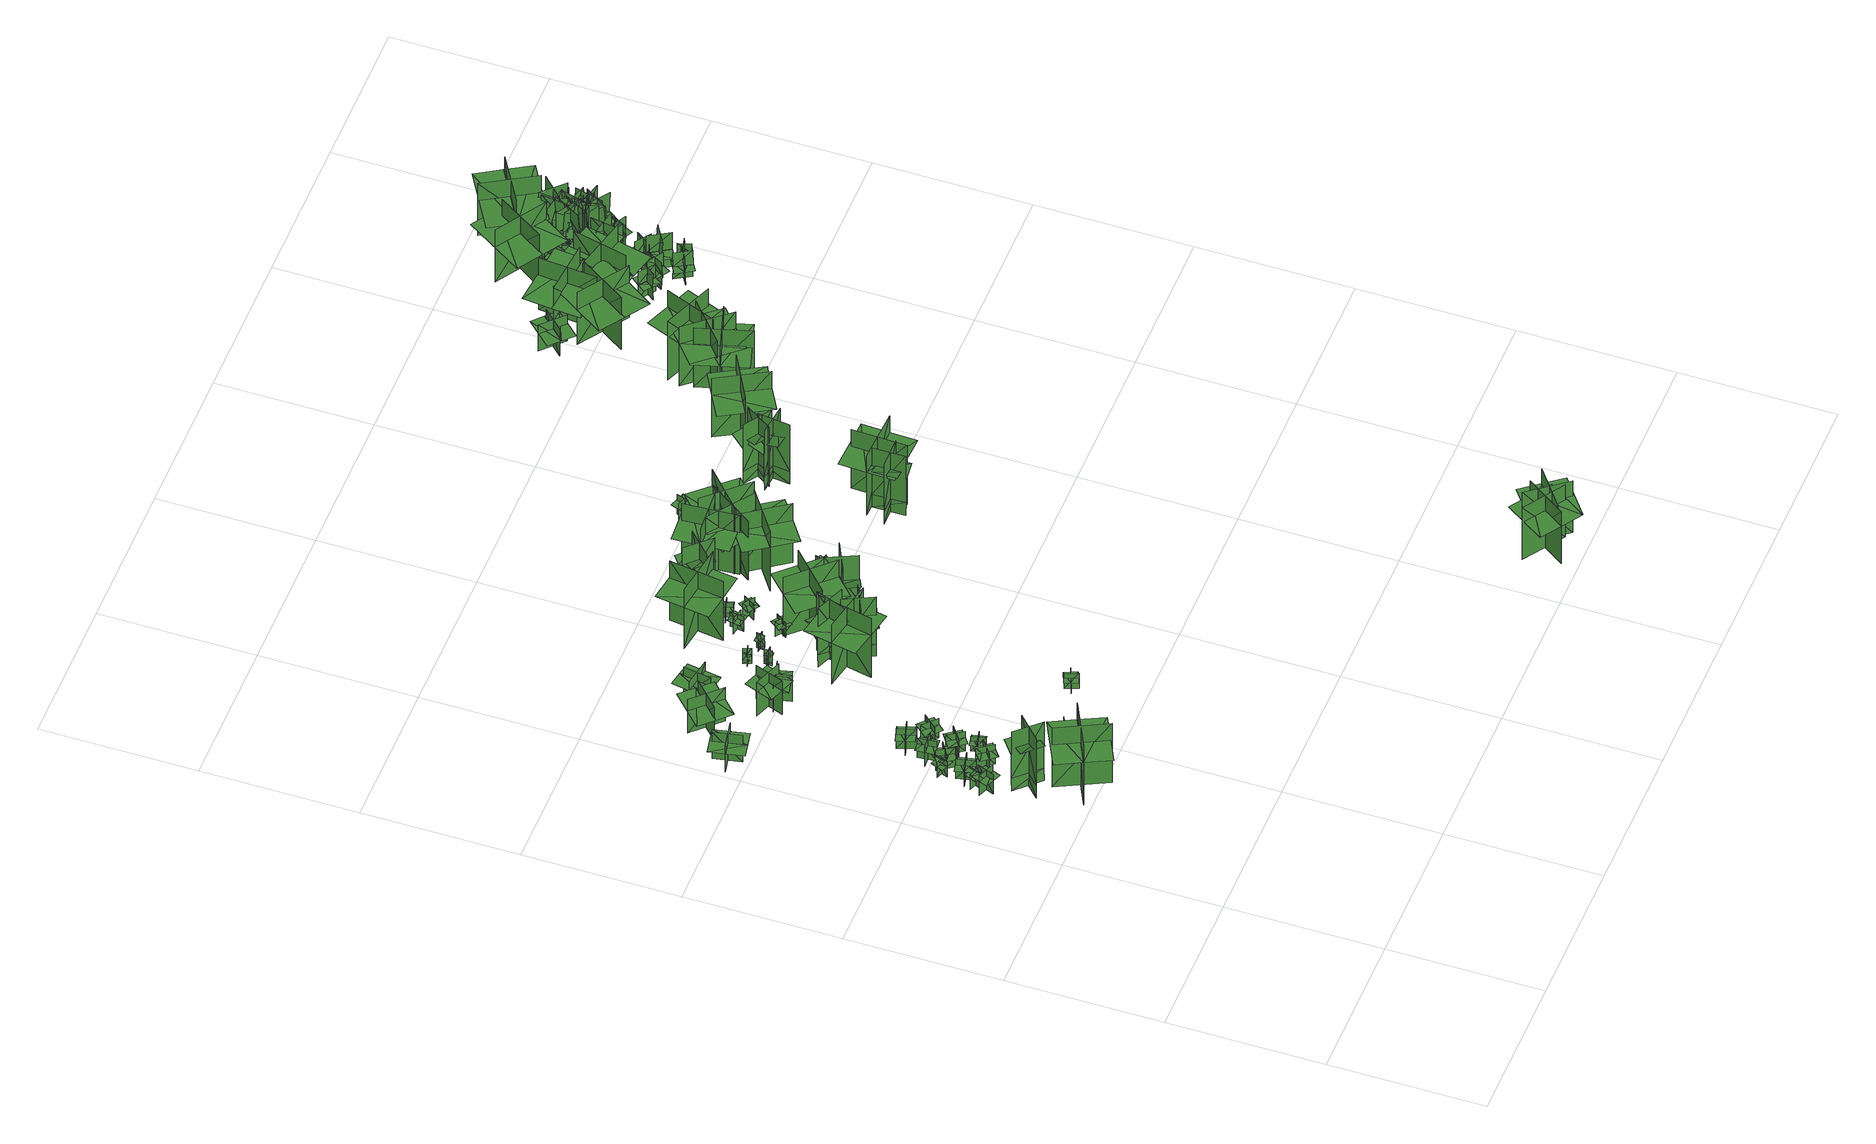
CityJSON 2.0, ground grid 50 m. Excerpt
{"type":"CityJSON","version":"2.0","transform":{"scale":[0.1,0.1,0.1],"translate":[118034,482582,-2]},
"CityObjects":{
"tree1":{"type":"SolitaryVegetationObject","geometry":[{"type":"MultiSurface","lod":"1","boundaries":[[[0,1,2]],[[0,2,3]],[[4,5,6]],[[4,6,7]],[[8,9,10]],[[8,10,11]],[[8,11,12]],[[8,12,13]]]}]},
"tree2":{"type":"SolitaryVegetationObject","geometry":[{"type":"MultiSurface","lod":"1","boundaries":[[[14,15,16]],[[14,16,17]],[[18,19,20]],[[18,20,21]],[[22,23,24]],[[22,24,25]],[[22,25,26]],[[22,26,27]]]}]},
"tree3":{"type":"SolitaryVegetationObject","geometry":[{"type":"MultiSurface","lod":"1","boundaries":[[[28,29,30]],[[28,30,31]],[[32,33,34]],[[32,34,35]],[[36,37,33]],[[36,33,32]],[[38,39,29]],[[38,29,28]],[[40,41,42]],[[40,42,43]],[[44,45,46]],[[44,46,47]]]}]},
"tree4":{"type":"SolitaryVegetationObject","geometry":[{"type":"MultiSurface","lod":"1","boundaries":[[[48,49,50]],[[48,50,51]],[[52,53,54]],[[52,54,55]],[[56,57,58]],[[56,58,59]],[[56,59,60]],[[56,60,61]]]}]},
"tree5":{"type":"SolitaryVegetationObject","geometry":[{"type":"MultiSurface","lod":"1","boundaries":[[[62,63,64]],[[62,64,65]],[[66,67,68]],[[66,68,69]],[[70,71,72]],[[70,72,73]],[[70,73,74]],[[70,74,75]]]}]},
"tree6":{"type":"SolitaryVegetationObject","geometry":[{"type":"MultiSurface","lod":"1","boundaries":[[[76,77,78]],[[76,78,79]],[[80,81,82]],[[80,82,83]],[[84,85,86]],[[84,86,87]],[[84,87,88]],[[84,88,89]]]}]},
"tree7":{"type":"SolitaryVegetationObject","geometry":[{"type":"MultiSurface","lod":"1","boundaries":[[[90,91,92]],[[90,92,93]],[[94,95,96]],[[94,96,97]],[[98,99,100]],[[98,100,101]],[[98,101,102]],[[98,102,103]]]}]},
"tree8":{"type":"SolitaryVegetationObject","geometry":[{"type":"MultiSurface","lod":"1","boundaries":[[[104,105,106]],[[104,106,107]],[[108,109,110]],[[108,110,111]],[[112,113,114]],[[112,114,115]],[[112,115,116]],[[112,116,117]]]}]},
"tree9":{"type":"SolitaryVegetationObject","geometry":[{"type":"MultiSurface","lod":"1","boundaries":[[[118,119,120]],[[118,120,121]],[[122,123,124]],[[122,124,125]],[[126,127,128]],[[126,128,129]],[[126,129,130]],[[126,130,131]]]}]},
"tree10":{"type":"SolitaryVegetationObject","geometry":[{"type":"MultiSurface","lod":"1","boundaries":[[[132,133,134]],[[132,134,135]],[[136,137,138]],[[136,138,139]],[[140,141,142]],[[140,142,143]],[[140,143,144]],[[140,144,145]]]}]},
"tree11":{"type":"SolitaryVegetationObject","geometry":[{"type":"MultiSurface","lod":"1","boundaries":[[[146,147,148]],[[146,148,149]],[[150,151,152]],[[150,152,153]],[[154,155,156]],[[154,156,157]],[[154,157,158]],[[154,158,159]]]}]},
"tree12":{"type":"SolitaryVegetationObject","geometry":[{"type":"MultiSurface","lod":"1","boundaries":[[[160,161,162]],[[160,162,163]],[[164,165,166]],[[164,166,167]],[[168,169,170]],[[168,170,171]],[[168,171,172]],[[168,172,173]]]}]},
"tree13":{"type":"SolitaryVegetationObject","geometry":[{"type":"MultiSurface","lod":"1","boundaries":[[[174,175,176]],[[174,176,177]],[[178,179,180]],[[178,180,181]],[[182,183,184]],[[182,184,185]],[[182,185,186]],[[182,186,187]]]}]},
"tree14":{"type":"SolitaryVegetationObject","geometry":[{"type":"MultiSurface","lod":"1","boundaries":[[[188,189,190]],[[188,190,191]],[[192,193,194]],[[192,194,195]],[[196,197,198]],[[196,198,199]],[[196,199,200]],[[196,200,201]]]}]},
"tree15":{"type":"SolitaryVegetationObject","geometry":[{"type":"MultiSurface","lod":"1","boundaries":[[[202,203,204]],[[202,204,205]],[[206,207,208]],[[206,208,209]],[[210,211,212]],[[210,212,213]],[[210,213,214]],[[210,214,215]]]}]},
"tree16":{"type":"SolitaryVegetationObject","geometry":[{"type":"MultiSurface","lod":"1","boundaries":[[[216,217,218]],[[216,218,219]],[[220,221,222]],[[220,222,223]],[[224,225,226]],[[224,226,227]],[[224,227,228]],[[224,228,229]]]}]},
"tree17":{"type":"SolitaryVegetationObject","geometry":[{"type":"MultiSurface","lod":"1","boundaries":[[[230,231,232]],[[230,232,233]],[[234,235,236]],[[234,236,237]],[[238,239,240]],[[238,240,241]],[[238,241,242]],[[238,242,243]]]}]},
"tree18":{"type":"SolitaryVegetationObject","geometry":[{"type":"MultiSurface","lod":"1","boundaries":[[[244,245,246]],[[244,246,247]],[[248,249,250]],[[248,250,251]],[[252,253,254]],[[252,254,255]],[[252,255,256]],[[252,256,257]]]}]},
"tree19":{"type":"SolitaryVegetationObject","geometry":[{"type":"MultiSurface","lod":"1","boundaries":[[[258,259,260]],[[258,260,261]],[[262,263,264]],[[262,264,265]],[[266,267,268]],[[266,268,269]],[[266,269,270]],[[266,270,271]]]}]},
"tree20":{"type":"SolitaryVegetationObject","geometry":[{"type":"MultiSurface","lod":"1","boundaries":[[[272,273,274]],[[272,274,275]],[[276,277,278]],[[276,278,279]],[[280,281,282]],[[280,282,283]],[[280,283,284]],[[280,284,285]]]}]},
"tree21":{"type":"SolitaryVegetationObject","geometry":[{"type":"MultiSurface","lod":"1","boundaries":[[[286,287,288]],[[286,288,289]],[[290,291,292]],[[290,292,293]],[[294,295,291]],[[294,291,290]],[[296,297,287]],[[296,287,286]],[[298,299,300]],[[298,300,301]],[[302,303,304]],[[302,304,305]]]}]},
"tree22":{"type":"SolitaryVegetationObject","geometry":[{"type":"MultiSurface","lod":"1","boundaries":[[[306,307,308]],[[306,308,309]],[[310,311,312]],[[310,312,313]],[[314,315,311]],[[314,311,310]],[[316,317,307]],[[316,307,306]],[[318,319,320]],[[318,320,321]],[[322,323,324]],[[322,324,325]]]}]},
"tree23":{"type":"SolitaryVegetationObject","geometry":[{"type":"MultiSurface","lod":"1","boundaries":[[[326,327,328]],[[326,328,329]],[[330,331,332]],[[330,332,333]],[[334,335,336]],[[334,336,337]],[[334,337,338]],[[334,338,339]]]}]},
"tree24":{"type":"SolitaryVegetationObject","geometry":[{"type":"MultiSurface","lod":"1","boundaries":[[[340,341,342]],[[340,342,343]],[[344,345,346]],[[344,346,347]],[[348,349,345]],[[348,345,344]],[[350,351,341]],[[350,341,340]],[[352,353,354]],[[352,354,355]],[[356,357,358]],[[356,358,359]]]}]},
"tree25":{"type":"SolitaryVegetationObject","geometry":[{"type":"MultiSurface","lod":"1","boundaries":[[[360,361,362]],[[360,362,363]],[[364,365,366]],[[364,366,367]],[[368,369,365]],[[368,365,364]],[[370,371,361]],[[370,361,360]],[[372,373,374]],[[372,374,375]],[[376,377,378]],[[376,378,379]]]}]},
"tree26":{"type":"SolitaryVegetationObject","geometry":[{"type":"MultiSurface","lod":"1","boundaries":[[[380,381,382]],[[380,382,383]],[[384,385,386]],[[384,386,387]],[[388,389,385]],[[388,385,384]],[[390,391,381]],[[390,381,380]],[[392,393,394]],[[392,394,395]],[[396,397,398]],[[396,398,399]]]}]},
"tree27":{"type":"SolitaryVegetationObject","geometry":[{"type":"MultiSurface","lod":"1","boundaries":[[[400,401,402]],[[400,402,403]],[[404,405,406]],[[404,406,407]],[[408,409,410]],[[408,410,411]],[[408,411,412]],[[408,412,413]]]}]},
"tree28":{"type":"SolitaryVegetationObject","geometry":[{"type":"MultiSurface","lod":"1","boundaries":[[[414,415,416]],[[414,416,417]],[[418,419,420]],[[418,420,421]],[[422,423,424]],[[422,424,425]],[[422,425,426]],[[422,426,427]]]}]},
"tree29":{"type":"SolitaryVegetationObject","geometry":[{"type":"MultiSurface","lod":"1","boundaries":[[[428,429,430]],[[428,430,431]],[[432,433,434]],[[432,434,435]],[[436,437,438]],[[436,438,439]],[[436,439,440]],[[436,440,441]]]}]},
"tree30":{"type":"SolitaryVegetationObject","geometry":[{"type":"MultiSurface","lod":"1","boundaries":[[[442,443,444]],[[442,444,445]],[[446,447,448]],[[446,448,449]],[[450,451,452]],[[450,452,453]],[[450,453,454]],[[450,454,455]]]}]},
"tree31":{"type":"SolitaryVegetationObject","geometry":[{"type":"MultiSurface","lod":"1","boundaries":[[[456,457,458]],[[456,458,459]],[[460,461,462]],[[460,462,463]],[[464,465,466]],[[464,466,467]],[[464,467,468]],[[464,468,469]]]}]},
"tree32":{"type":"SolitaryVegetationObject","geometry":[{"type":"MultiSurface","lod":"1","boundaries":[[[470,471,472]],[[470,472,473]],[[474,475,476]],[[474,476,477]],[[478,479,480]],[[478,480,481]],[[478,481,482]],[[478,482,483]]]}]},
"tree33":{"type":"SolitaryVegetationObject","geometry":[{"type":"MultiSurface","lod":"1","boundaries":[[[484,485,486]],[[484,486,487]],[[488,489,490]],[[488,490,491]],[[492,493,489]],[[492,489,488]],[[494,495,485]],[[494,485,484]],[[496,497,498]],[[496,498,499]],[[500,501,502]],[[500,502,503]]]}]},
"tree34":{"type":"SolitaryVegetationObject","geometry":[{"type":"MultiSurface","lod":"1","boundaries":[[[504,505,506]],[[504,506,507]],[[508,509,510]],[[508,510,511]],[[512,513,509]],[[512,509,508]],[[514,515,505]],[[514,505,504]],[[516,517,518]],[[516,518,519]],[[520,521,522]],[[520,522,523]]]}]},
"tree35":{"type":"SolitaryVegetationObject","geometry":[{"type":"MultiSurface","lod":"1","boundaries":[[[524,525,526]],[[524,526,527]],[[528,529,530]],[[528,530,531]],[[532,533,534]],[[532,534,535]],[[532,535,536]],[[532,536,537]]]}]},
"tree36":{"type":"SolitaryVegetationObject","geometry":[{"type":"MultiSurface","lod":"1","boundaries":[[[538,539,540]],[[538,540,541]],[[542,543,544]],[[542,544,545]],[[546,547,548]],[[546,548,549]],[[546,549,550]],[[546,550,551]]]}]},
"tree37":{"type":"SolitaryVegetationObject","geometry":[{"type":"MultiSurface","lod":"1","boundaries":[[[552,553,554]],[[552,554,555]],[[556,557,558]],[[556,558,559]],[[560,561,562]],[[560,562,563]],[[560,563,564]],[[560,564,565]]]}]},
"tree38":{"type":"SolitaryVegetationObject","geometry":[{"type":"MultiSurface","lod":"1","boundaries":[[[566,567,568]],[[566,568,569]],[[570,571,572]],[[570,572,573]],[[574,575,576]],[[574,576,577]],[[574,577,578]],[[574,578,579]]]}]},
"tree39":{"type":"SolitaryVegetationObject","geometry":[{"type":"MultiSurface","lod":"1","boundaries":[[[580,581,582]],[[580,582,583]],[[584,585,586]],[[584,586,587]],[[588,589,590]],[[588,590,591]],[[588,591,592]],[[588,592,593]]]}]},
"tree40":{"type":"SolitaryVegetationObject","geometry":[{"type":"MultiSurface","lod":"1","boundaries":[[[594,595,596]],[[594,596,597]],[[598,599,600]],[[598,600,601]],[[602,603,604]],[[602,604,605]],[[602,605,606]],[[602,606,607]]]}]},
"tree41":{"type":"SolitaryVegetationObject","geometry":[{"type":"MultiSurface","lod":"1","boundaries":[[[608,609,610]],[[608,610,611]],[[612,613,614]],[[612,614,615]],[[616,617,618]],[[616,618,619]],[[616,619,620]],[[616,620,621]]]}]},
"tree42":{"type":"SolitaryVegetationObject","geometry":[{"type":"MultiSurface","lod":"1","boundaries":[[[622,623,624]],[[622,624,625]],[[626,627,628]],[[626,628,629]],[[630,631,627]],[[630,627,626]],[[632,633,623]],[[632,623,622]],[[634,635,636]],[[634,636,637]],[[638,639,640]],[[638,640,641]]]}]},
"tree43":{"type":"SolitaryVegetationObject","geometry":[{"type":"MultiSurface","lod":"1","boundaries":[[[642,643,644]],[[642,644,645]],[[646,647,648]],[[646,648,649]],[[650,651,652]],[[650,652,653]],[[650,653,654]],[[650,654,655]]]}]},
"tree44":{"type":"SolitaryVegetationObject","geometry":[{"type":"MultiSurface","lod":"1","boundaries":[[[656,657,658]],[[656,658,659]],[[660,661,662]],[[660,662,663]],[[664,665,666]],[[664,666,667]],[[664,667,668]],[[664,668,669]]]}]},
"tree45":{"type":"SolitaryVegetationObject","geometry":[{"type":"MultiSurface","lod":"1","boundaries":[[[670,671,672]],[[670,672,673]],[[674,675,676]],[[674,676,677]],[[678,679,675]],[[678,675,674]],[[680,681,671]],[[680,671,670]],[[682,683,684]],[[682,684,685]],[[686,687,688]],[[686,688,689]]]}]},
"tree46":{"type":"SolitaryVegetationObject","geometry":[{"type":"MultiSurface","lod":"1","boundaries":[[[690,691,692]],[[690,692,693]],[[694,695,696]],[[694,696,697]],[[698,699,695]],[[698,695,694]],[[700,701,691]],[[700,691,690]],[[702,703,704]],[[702,704,705]],[[706,707,708]],[[706,708,709]]]}]},
"tree47":{"type":"SolitaryVegetationObject","geometry":[{"type":"MultiSurface","lod":"1","boundaries":[[[710,711,712]],[[710,712,713]],[[714,715,716]],[[714,716,717]],[[718,719,720]],[[718,720,721]],[[718,721,722]],[[718,722,723]]]}]},
"tree48":{"type":"SolitaryVegetationObject","geometry":[{"type":"MultiSurface","lod":"1","boundaries":[[[724,725,726]],[[724,726,727]],[[728,729,730]],[[728,730,731]],[[732,733,734]],[[732,734,735]],[[732,735,736]],[[732,736,737]]]}]},
"tree49":{"type":"SolitaryVegetationObject","geometry":[{"type":"MultiSurface","lod":"1","boundaries":[[[738,739,740]],[[738,740,741]],[[742,743,744]],[[742,744,745]],[[746,747,748]],[[746,748,749]],[[746,749,750]],[[746,750,751]]]}]},
"tree50":{"type":"SolitaryVegetationObject","geometry":[{"type":"MultiSurface","lod":"1","boundaries":[[[752,753,754]],[[752,754,755]],[[756,757,758]],[[756,758,759]],[[760,761,762]],[[760,762,763]],[[760,763,764]],[[760,764,765]]]}]},
"tree51":{"type":"SolitaryVegetationObject","geometry":[{"type":"MultiSurface","lod":"1","boundaries":[[[766,767,768]],[[766,768,769]],[[770,771,772]],[[770,772,773]],[[774,775,776]],[[774,776,777]],[[774,777,778]],[[774,778,779]]]}]},
"tree52":{"type":"SolitaryVegetationObject","geometry":[{"type":"MultiSurface","lod":"1","boundaries":[[[780,781,782]],[[780,782,783]],[[784,785,786]],[[784,786,787]],[[788,789,790]],[[788,790,791]],[[788,791,792]],[[788,792,793]]]}]},
"tree53":{"type":"SolitaryVegetationObject","geometry":[{"type":"MultiSurface","lod":"1","boundaries":[[[794,795,796]],[[794,796,797]],[[798,799,800]],[[798,800,801]],[[802,803,804]],[[802,804,805]],[[802,805,806]],[[802,806,807]]]}]},
"tree54":{"type":"SolitaryVegetationObject","geometry":[{"type":"MultiSurface","lod":"1","boundaries":[[[808,809,810]],[[808,810,811]],[[812,813,814]],[[812,814,815]],[[816,817,818]],[[816,818,819]],[[816,819,820]],[[816,820,821]]]}]},
"tree55":{"type":"SolitaryVegetationObject","geometry":[{"type":"MultiSurface","lod":"1","boundaries":[[[822,823,824]],[[822,824,825]],[[826,827,828]],[[826,828,829]],[[830,831,827]],[[830,827,826]],[[832,833,823]],[[832,823,822]],[[822,823,834]],[[822,834,835]],[[822,836,837]],[[822,837,823]]]}]},
"tree56":{"type":"SolitaryVegetationObject","geometry":[{"type":"MultiSurface","lod":"1","boundaries":[[[838,839,840]],[[838,840,841]],[[842,843,844]],[[842,844,845]],[[846,847,843]],[[846,843,842]],[[848,849,839]],[[848,839,838]],[[838,839,850]],[[838,850,851]],[[838,852,853]],[[838,853,839]]]}]},
"tree57":{"type":"SolitaryVegetationObject","geometry":[{"type":"MultiSurface","lod":"1","boundaries":[[[854,855,856]],[[854,856,857]],[[858,859,860]],[[858,860,861]],[[862,863,859]],[[862,859,858]],[[864,865,855]],[[864,855,854]],[[854,855,866]],[[854,866,867]],[[854,868,869]],[[854,869,855]]]}]},
"tree58":{"type":"SolitaryVegetationObject","geometry":[{"type":"MultiSurface","lod":"1","boundaries":[[[870,871,872]],[[870,872,873]],[[874,875,876]],[[874,876,877]],[[878,879,880]],[[878,880,881]],[[878,882,883]],[[878,883,879]]]}]},
"tree59":{"type":"SolitaryVegetationObject","geometry":[{"type":"MultiSurface","lod":"1","boundaries":[[[884,885,886]],[[884,886,887]],[[888,889,890]],[[888,890,891]],[[892,893,894]],[[892,894,895]],[[892,895,896]],[[892,896,897]]]}]},
"tree60":{"type":"SolitaryVegetationObject","geometry":[{"type":"MultiSurface","lod":"1","boundaries":[[[898,899,900]],[[898,900,901]],[[902,903,904]],[[902,904,905]],[[906,907,903]],[[906,903,902]],[[908,909,899]],[[908,899,898]],[[898,899,910]],[[898,910,911]],[[898,912,913]],[[898,913,899]]]}]},
"tree61":{"type":"SolitaryVegetationObject","geometry":[{"type":"MultiSurface","lod":"1","boundaries":[[[914,915,916]],[[914,916,917]],[[918,919,920]],[[918,920,921]],[[922,923,919]],[[922,919,918]],[[924,925,915]],[[924,915,914]],[[914,915,926]],[[914,926,927]],[[914,928,929]],[[914,929,915]]]}]},
"tree62":{"type":"SolitaryVegetationObject","geometry":[{"type":"MultiSurface","lod":"1","boundaries":[[[930,931,932]],[[930,932,933]],[[934,935,936]],[[934,936,937]],[[938,939,935]],[[938,935,934]],[[940,941,931]],[[940,931,930]],[[930,931,942]],[[930,942,943]],[[930,944,945]],[[930,945,931]]]}]},
"tree63":{"type":"SolitaryVegetationObject","geometry":[{"type":"MultiSurface","lod":"1","boundaries":[[[946,947,948]],[[946,948,949]],[[950,951,952]],[[950,952,953]],[[954,955,951]],[[954,951,950]],[[956,957,947]],[[956,947,946]],[[946,947,958]],[[946,958,959]],[[946,960,961]],[[946,961,947]]]}]},
"tree64":{"type":"SolitaryVegetationObject","geometry":[{"type":"MultiSurface","lod":"1","boundaries":[[[962,963,964]],[[962,964,965]],[[966,967,968]],[[966,968,969]],[[970,971,972]],[[970,972,973]],[[970,973,974]],[[970,974,975]]]}]},
"tree65":{"type":"SolitaryVegetationObject","geometry":[{"type":"MultiSurface","lod":"1","boundaries":[[[976,977,978]],[[976,978,979]],[[980,981,982]],[[980,982,983]],[[984,985,981]],[[984,981,980]],[[986,987,977]],[[986,977,976]],[[976,977,988]],[[976,988,989]],[[976,990,991]],[[976,991,977]]]}]},
"tree66":{"type":"SolitaryVegetationObject","geometry":[{"type":"MultiSurface","lod":"1","boundaries":[[[992,993,994]],[[992,994,995]],[[996,997,998]],[[996,998,999]],[[1000,1001,997]],[[1000,997,996]],[[1002,1003,993]],[[1002,993,992]],[[992,993,1004]],[[992,1004,1005]],[[992,1006,1007]],[[992,1007,993]]]}]},
"tree67":{"type":"SolitaryVegetationObject","geometry":[{"type":"MultiSurface","lod":"1","boundaries":[[[1008,1009,1010]],[[1008,1010,1011]],[[1012,1013,1014]],[[1012,1014,1015]],[[1016,1017,1013]],[[1016,1013,1012]],[[1018,1019,1009]],[[1018,1009,1008]],[[1008,1009,1020]],[[1008,1020,1021]],[[1008,1022,1023]],[[1008,1023,1009]]]}]},
"tree68":{"type":"SolitaryVegetationObject","geometry":[{"type":"MultiSurface","lod":"1","boundaries":[[[1024,1025,1026]],[[1024,1026,1027]],[[1028,1029,1030]],[[1028,1030,1031]],[[1032,1033,1029]],[[1032,1029,1028]],[[1034,1035,1025]],[[1034,1025,1024]],[[1024,1025,1036]],[[1024,1036,1037]],[[1024,1038,1039]],[[1024,1039,1025]]]}]},
"tree69":{"type":"SolitaryVegetationObject","geometry":[{"type":"MultiSurface","lod":"1","boundaries":[[[1040,1041,1042]],[[1040,1042,1043]],[[1044,1045,1046]],[[1044,1046,1047]],[[1048,1049,1045]],[[1048,1045,1044]],[[1050,1051,1041]],[[1050,1041,1040]],[[1040,1041,1052]],[[1040,1052,1053]],[[1040,1054,1055]],[[1040,1055,1041]]]}]},
"tree70":{"type":"SolitaryVegetationObject","geometry":[{"type":"MultiSurface","lod":"1","boundaries":[[[1056,1057,1058]],[[1056,1058,1059]],[[1060,1061,1062]],[[1060,1062,1063]],[[1064,1065,1061]],[[1064,1061,1060]],[[1066,1067,1057]],[[1066,1057,1056]],[[1056,1057,1068]],[[1056,1068,1069]],[[1056,1070,1071]],[[1056,1071,1057]]]}]},
"tree71":{"type":"SolitaryVegetationObject","geometry":[{"type":"MultiSurface","lod":"1","boundaries":[[[1072,1073,1074]],[[1072,1074,1075]],[[1076,1077,1078]],[[1076,1078,1079]],[[1080,1081,1082]],[[1080,1082,1083]],[[1080,1084,1085]],[[1080,1085,1081]]]}]},
"tree72":{"type":"SolitaryVegetationObject","geometry":[{"type":"MultiSurface","lod":"1","boundaries":[[[1086,1087,1088]],[[1086,1088,1089]],[[1090,1091,1092]],[[1090,1092,1093]],[[1094,1095,1091]],[[1094,1091,1090]],[[1096,1097,1087]],[[1096,1087,1086]],[[1086,1087,1098]],[[1086,1098,1099]],[[1086,1100,1101]],[[1086,1101,1087]]]}]},
"tree73":{"type":"SolitaryVegetationObject","geometry":[{"type":"MultiSurface","lod":"1","boundaries":[[[1102,1103,1104]],[[1102,1104,1105]],[[1106,1107,1108]],[[1106,1108,1109]],[[1110,1111,1107]],[[1110,1107,1106]],[[1112,1113,1103]],[[1112,1103,1102]],[[1102,1103,1114]],[[1102,1114,1115]],[[1102,1116,1117]],[[1102,1117,1103]]]}]},
"tree74":{"type":"SolitaryVegetationObject","geometry":[{"type":"MultiSurface","lod":"1","boundaries":[[[1118,1119,1120]],[[1118,1120,1121]],[[1122,1123,1124]],[[1122,1124,1125]],[[1126,1127,1123]],[[1126,1123,1122]],[[1128,1129,1119]],[[1128,1119,1118]],[[1118,1119,1130]],[[1118,1130,1131]],[[1118,1132,1133]],[[1118,1133,1119]]]}]},
"tree75":{"type":"SolitaryVegetationObject","geometry":[{"type":"MultiSurface","lod":"1","boundaries":[[[1134,1135,1136]],[[1134,1136,1137]],[[1138,1139,1140]],[[1138,1140,1141]],[[1142,1143,1139]],[[1142,1139,1138]],[[1144,1145,1135]],[[1144,1135,1134]],[[1134,1135,1146]],[[1134,1146,1147]],[[1134,1148,1149]],[[1134,1149,1135]]]}]},
"tree76":{"type":"SolitaryVegetationObject","geometry":[{"type":"MultiSurface","lod":"1","boundaries":[[[1150,1151,1152]],[[1150,1152,1153]],[[1154,1155,1156]],[[1154,1156,1157]],[[1158,1159,1155]],[[1158,1155,1154]],[[1160,1161,1151]],[[1160,1151,1150]],[[1150,1151,1162]],[[1150,1162,1163]],[[1150,1164,1165]],[[1150,1165,1151]]]}]},
"tree77":{"type":"SolitaryVegetationObject","geometry":[{"type":"MultiSurface","lod":"1","boundaries":[[[1166,1167,1168]],[[1166,1168,1169]],[[1170,1171,1172]],[[1170,1172,1173]],[[1174,1175,1171]],[[1174,1171,1170]],[[1176,1177,1167]],[[1176,1167,1166]],[[1166,1167,1178]],[[1166,1178,1179]],[[1166,1180,1181]],[[1166,1181,1167]]]}]},
"tree78":{"type":"SolitaryVegetationObject","geometry":[{"type":"MultiSurface","lod":"1","boundaries":[[[1182,1183,1184]],[[1182,1184,1185]],[[1186,1187,1188]],[[1186,1188,1189]],[[1190,1191,1187]],[[1190,1187,1186]],[[1192,1193,1183]],[[1192,1183,1182]],[[1182,1183,1194]],[[1182,1194,1195]],[[1182,1196,1197]],[[1182,1197,1183]]]}]},
"tree79":{"type":"SolitaryVegetationObject","geometry":[{"type":"MultiSurface","lod":"1","boundaries":[[[1198,1199,1200]],[[1198,1200,1201]],[[1202,1203,1204]],[[1202,1204,1205]],[[1206,1207,1203]],[[1206,1203,1202]],[[1208,1209,1199]],[[1208,1199,1198]],[[1198,1199,1210]],[[1198,1210,1211]],[[1198,1212,1213]],[[1198,1213,1199]]]}]},
"tree80":{"type":"SolitaryVegetationObject","geometry":[{"type":"MultiSurface","lod":"1","boundaries":[[[1214,1215,1216]],[[1214,1216,1217]],[[1218,1219,1220]],[[1218,1220,1221]],[[1222,1223,1224]],[[1222,1224,1225]],[[1222,1226,1227]],[[1222,1227,1223]]]}]},
"tree81":{"type":"SolitaryVegetationObject","geometry":[{"type":"MultiSurface","lod":"1","boundaries":[[[1228,1229,1230]],[[1228,1230,1231]],[[1232,1233,1234]],[[1232,1234,1235]],[[1236,1237,1233]],[[1236,1233,1232]],[[1238,1239,1229]],[[1238,1229,1228]],[[1228,1229,1240]],[[1228,1240,1241]],[[1228,1242,1243]],[[1228,1243,1229]]]}]},
"tree82":{"type":"SolitaryVegetationObject","geometry":[{"type":"MultiSurface","lod":"1","boundaries":[[[1244,1245,1246]],[[1244,1246,1247]],[[1248,1249,1250]],[[1248,1250,1251]],[[1252,1253,1249]],[[1252,1249,1248]],[[1254,1255,1245]],[[1254,1245,1244]],[[1244,1245,1256]],[[1244,1256,1257]],[[1244,1258,1259]],[[1244,1259,1245]]]}]},
"tree83":{"type":"SolitaryVegetationObject","geometry":[{"type":"MultiSurface","lod":"1","boundaries":[[[1260,1261,1262]],[[1260,1262,1263]],[[1264,1265,1266]],[[1264,1266,1267]],[[1268,1269,1265]],[[1268,1265,1264]],[[1270,1271,1261]],[[1270,1261,1260]],[[1260,1261,1272]],[[1260,1272,1273]],[[1260,1274,1275]],[[1260,1275,1261]]]}]},
"tree84":{"type":"SolitaryVegetationObject","geometry":[{"type":"MultiSurface","lod":"1","boundaries":[[[1276,1277,1278]],[[1276,1278,1279]],[[1280,1281,1282]],[[1280,1282,1283]],[[1284,1285,1286]],[[1284,1286,1287]],[[1284,1287,1288]],[[1284,1288,1289]]]}]},
"tree85":{"type":"SolitaryVegetationObject","geometry":[{"type":"MultiSurface","lod":"1","boundaries":[[[1290,1291,1292]],[[1290,1292,1293]],[[1294,1295,1296]],[[1294,1296,1297]],[[1298,1299,1295]],[[1298,1295,1294]],[[1300,1301,1291]],[[1300,1291,1290]],[[1290,1291,1302]],[[1290,1302,1303]],[[1290,1304,1305]],[[1290,1305,1291]]]}]},
"tree86":{"type":"SolitaryVegetationObject","geometry":[{"type":"MultiSurface","lod":"1","boundaries":[[[1306,1307,1308]],[[1306,1308,1309]],[[1310,1311,1312]],[[1310,1312,1313]],[[1314,1315,1316]],[[1314,1316,1317]],[[1314,1318,1319]],[[1314,1319,1315]]]}]},
"tree87":{"type":"SolitaryVegetationObject","geometry":[{"type":"MultiSurface","lod":"1","boundaries":[[[1320,1321,1322]],[[1320,1322,1323]],[[1324,1325,1326]],[[1324,1326,1327]],[[1328,1329,1325]],[[1328,1325,1324]],[[1330,1331,1321]],[[1330,1321,1320]],[[1320,1321,1332]],[[1320,1332,1333]],[[1320,1334,1335]],[[1320,1335,1321]]]}]},
"tree88":{"type":"SolitaryVegetationObject","geometry":[{"type":"MultiSurface","lod":"1","boundaries":[[[1336,1337,1338]],[[1336,1338,1339]],[[1340,1341,1342]],[[1340,1342,1343]],[[1344,1345,1346]],[[1344,1346,1347]],[[1344,1348,1349]],[[1344,1349,1345]]]}]},
"tree89":{"type":"SolitaryVegetationObject","geometry":[{"type":"MultiSurface","lod":"1","boundaries":[[[1350,1351,1352]],[[1350,1352,1353]],[[1354,1355,1356]],[[1354,1356,1357]],[[1358,1359,1360]],[[1358,1360,1361]],[[1358,1362,1363]],[[1358,1363,1359]]]}]},
"tree90":{"type":"SolitaryVegetationObject","geometry":[{"type":"MultiSurface","lod":"1","boundaries":[[[1364,1365,1366]],[[1364,1366,1367]],[[1368,1369,1370]],[[1368,1370,1371]],[[1372,1373,1369]],[[1372,1369,1368]],[[1374,1375,1365]],[[1374,1365,1364]],[[1364,1365,1376]],[[1364,1376,1377]],[[1364,1378,1379]],[[1364,1379,1365]]]}]},
"tree91":{"type":"SolitaryVegetationObject","geometry":[{"type":"MultiSurface","lod":"1","boundaries":[[[1380,1381,1382]],[[1380,1382,1383]],[[1384,1385,1386]],[[1384,1386,1387]],[[1388,1389,1390]],[[1388,1390,1391]],[[1388,1392,1393]],[[1388,1393,1389]]]}]}
},
"vertices":[
[200,1287,14],[222,1342,14],[222,1342,96],[200,1287,96],[236,1302,14],[181,1324,14],[181,1324,96],[236,1302,96],[236,1302,73],[247,1330,73],[192,1352,73],[181,1324,73],[171,1297,73],[225,1275,73],
[236,1341,14],[195,1357,14],[195,1357,76],[236,1341,76],[224,1368,14],[208,1327,14],[208,1327,76],[224,1368,76],[224,1368,59],[204,1376,59],[187,1335,59],[208,1327,59],[229,1319,59],[245,1360,59],
[226,1241,71],[298,1166,71],[297,1165,266],[225,1240,266],[224,1163,71],[299,1234,71],[298,1235,266],[223,1163,266],[223,1163,20],[298,1235,20],[225,1240,20],[297,1165,20],[226,1240,166],[297,1165,166],[335,1202,185],[264,1277,185],[287,1175,197],[233,1231,197],[205,1204,207],[259,1148,207],
[285,1136,15],[363,977,15],[363,977,262],[285,1136,262],[247,1024,15],[405,1102,15],[405,1102,262],[247,1024,262],[247,1024,193],[286,945,193],[444,1023,193],[405,1102,193],[366,1182,193],[208,1104,193],
[223,1412,13],[236,1354,13],[236,1354,95],[223,1412,95],[202,1379,13],[259,1391,13],[259,1391,95],[202,1379,95],[202,1379,72],[208,1350,72],[266,1363,72],[259,1391,72],[253,1420,72],[195,1407,72],
[208,1464,14],[249,1449,14],[249,1449,76],[208,1464,76],[220,1437,14],[235,1479,14],[235,1479,76],[220,1437,76],[220,1437,59],[241,1429,59],[256,1471,59],[235,1479,59],[215,1486,59],[199,1445,59],
[103,2069,22],[103,2069,131],[11,2051,131],[11,2051,22],[67,2017,22],[67,2017,131],[50,2105,131],[50,2105,22],[70,2003,95],[116,2012,95],[94,2122,95],[48,2113,95],[2,2104,95],[24,1994,95],
[234,1479,14],[266,1429,14],[266,1429,96],[234,1479,96],[225,1441,14],[275,1472,14],[275,1472,96],[225,1441,96],[225,1441,73],[241,1416,73],[291,1448,73],[275,1472,73],[259,1497,73],[209,1466,73],
[315,1323,17],[279,1370,17],[279,1370,99],[315,1323,99],[320,1362,17],[273,1326,17],[273,1326,99],[320,1362,99],[320,1362,76],[302,1386,76],[255,1350,76],[273,1326,76],[291,1303,76],[338,1339,76],
[269,1488,15],[264,1547,15],[264,1547,97],[269,1488,97],[295,1518,15],[236,1513,15],[236,1513,97],[295,1518,97],[295,1518,74],[292,1548,74],[234,1543,74],[236,1513,74],[239,1484,74],[298,1489,74],
[295,1430,17],[343,1464,17],[343,1464,99],[295,1430,99],[334,1423,17],[299,1471,17],[299,1471,99],[334,1423,99],[334,1423,76],[358,1441,76],[323,1488,76],[299,1471,76],[275,1454,76],[310,1406,76],
[338,1407,19],[348,1363,19],[348,1363,81],[338,1407,81],[322,1382,19],[365,1391,19],[365,1391,81],[322,1382,81],[322,1382,63],[327,1360,63],[370,1370,63],[365,1391,63],[361,1413,63],[317,1404,63],
[278,1617,15],[295,1560,15],[295,1560,97],[278,1617,97],[260,1582,15],[316,1599,15],[316,1599,97],[260,1582,97],[260,1582,74],[268,1554,74],[325,1571,74],[316,1599,74],[308,1627,74],[251,1610,74],
[318,1512,17],[357,1556,17],[357,1556,99],[318,1512,99],[357,1514,17],[313,1554,17],[313,1554,99],[357,1514,99],[357,1514,76],[377,1536,76],[333,1576,76],[313,1554,76],[293,1532,76],[337,1492,76],
[128,2210,16],[128,2210,155],[211,2124,155],[211,2124,16],[209,2207,16],[209,2207,155],[125,2127,155],[125,2127,16],[222,2219,110],[180,2263,110],[76,2163,110],[118,2120,110],[159,2076,110],[264,2176,110],
[468,1186,26],[487,1146,26],[487,1146,87],[468,1186,87],[458,1158,26],[498,1177,26],[498,1177,87],[458,1158,87],[458,1158,70],[467,1138,70],[507,1157,70],[498,1177,70],[488,1197,70],[448,1178,70],
[355,2010,16],[262,2044,16],[262,2044,155],[355,2010,155],[328,2070,16],[293,1977,16],[293,1977,155],[328,2070,155],[328,2070,116],[281,2087,116],[246,1994,116],[293,1977,116],[340,1960,116],[374,2053,116],
[225,2241,16],[225,2241,124],[318,2225,124],[318,2225,16],[278,2276,16],[278,2276,124],[263,2187,124],[263,2187,16],[280,2290,89],[234,2298,89],[215,2187,89],[261,2179,89],[307,2171,89],[326,2282,89],
[390,2028,17],[293,2005,17],[293,2005,126],[390,2028,126],[329,2065,17],[352,1967,17],[352,1967,126],[329,2065,126],[330,2061,96],[288,2051,96],[308,1961,96],[351,1971,96],[394,1981,96],[373,2071,96],
[666,1237,24],[682,1196,24],[682,1196,85],[666,1237,85],[654,1210,24],[695,1227,24],[695,1227,85],[654,1210,85],[654,1210,68],[662,1190,68],[703,1206,68],[695,1227,68],[687,1247,68],[646,1231,68],
[465,2095,34],[464,2069,34],[464,2069,83],[465,2095,83],[451,2082,34],[477,2081,34],[477,2081,83],[451,2082,83],[451,2082,21],[477,2081,21],[465,2095,21],[464,2069,21],[465,2095,58],[464,2069,58],[477,2069,63],[478,2095,63],[464,2073,66],[465,2092,66],[455,2093,68],[454,2073,68],
[460,2145,35],[436,2136,35],[436,2137,84],[460,2145,84],[443,2153,36],[452,2129,36],[452,2129,84],[443,2154,84],[443,2154,23],[452,2129,23],[460,2145,23],[436,2137,23],[460,2145,59],[436,2137,59],[440,2124,64],[465,2133,64],[439,2138,67],[457,2144,67],[454,2154,70],[436,2147,70],
[463,1884,12],[636,1849,12],[636,1849,258],[463,1884,258],[527,1786,12],[563,1959,12],[563,1959,258],[527,1786,258],[527,1786,189],[614,1768,189],[650,1941,189],[563,1959,189],[476,1977,189],[441,1803,189],
[530,1874,71],[569,1970,71],[570,1970,266],[532,1873,266],[602,1905,71],[506,1943,71],[506,1942,266],[602,1904,266],[602,1904,20],[506,1942,20],[532,1873,20],[570,1970,20],[531,1874,166],[570,1970,166],[521,1989,185],[482,1893,185],[564,1957,197],[536,1884,197],[573,1870,207],[601,1942,207],
[638,1866,69],[544,1822,69],[543,1824,264],[637,1867,264],[565,1893,70],[608,1799,70],[609,1800,264],[565,1894,264],[565,1894,18],[609,1800,18],[637,1867,18],[543,1824,18],[637,1867,164],[543,1823,164],[566,1775,183],[660,1819,183],[556,1829,195],[627,1863,195],[610,1898,206],[540,1865,206],
[503,2128,35],[529,2125,35],[529,2125,84],[503,2127,84],[515,2112,36],[518,2138,36],[518,2138,84],[515,2113,84],[515,2113,23],[518,2138,23],[503,2127,23],[529,2125,23],[503,2128,59],[529,2125,59],[530,2138,64],[505,2141,64],[525,2125,67],[506,2127,67],[505,2117,70],[524,2115,70],
[585,2071,22],[611,2107,22],[611,2107,84],[585,2071,84],[614,2076,22],[578,2102,22],[578,2102,84],[614,2076,84],[614,2076,67],[627,2094,67],[591,2120,67],[578,2102,67],[565,2084,67],[601,2058,67],
[447,2336,17],[622,2311,17],[622,2311,263],[447,2336,263],[517,2241,17],[542,2416,17],[542,2416,263],[517,2241,263],[517,2241,194],[605,2229,194],[630,2404,194],[542,2416,194],[455,2429,194],[430,2254,194],
[567,2196,21],[575,2240,21],[575,2240,83],[567,2196,83],[591,2213,21],[548,2221,21],[548,2221,83],[591,2213,83],[591,2213,66],[595,2234,66],[552,2243,66],[548,2221,66],[543,2199,66],[587,2191,66],
[708,2078,20],[579,1957,20],[579,1957,266],[708,2078,266],[590,2082,20],[712,1953,20],[712,1953,266],[590,2082,266],[590,2082,197],[526,2021,197],[647,1893,197],[712,1953,197],[776,2014,197],[654,2143,197],
[610,2244,21],[598,2287,21],[598,2287,82],[610,2244,82],[625,2270,21],[582,2258,21],[582,2258,82],[625,2270,82],[625,2270,65],[618,2291,65],[576,2279,65],[582,2258,65],[588,2236,65],[631,2249,65],
[653,2192,21],[616,2217,21],[616,2217,83],[653,2192,83],[647,2221,21],[622,2184,21],[622,2184,83],[647,2221,83],[647,2221,65],[629,2233,65],[604,2197,65],[622,2184,65],[640,2172,65],[666,2208,65],
[754,1904,67],[710,1997,67],[711,1998,261],[755,1905,261],[781,1977,67],[687,1933,67],[687,1932,261],[781,1977,261],[781,1977,15],[687,1932,15],[755,1905,15],[711,1998,15],[755,1904,162],[711,1998,162],[663,1975,181],[707,1882,181],[717,1985,192],[750,1915,192],[786,1932,203],[752,2002,203],
[603,2400,71],[676,2326,71],[674,2325,265],[602,2399,265],[602,2322,71],[676,2395,71],[675,2395,265],[601,2323,265],[601,2323,19],[675,2395,19],[602,2399,19],[674,2325,19],[602,2400,166],[675,2326,166],[713,2363,185],[640,2437,185],[665,2336,196],[610,2391,196],[582,2363,207],[637,2308,207],
[864,2043,18],[877,2085,18],[877,2085,79],[864,2043,79],[890,2057,18],[848,2070,18],[848,2070,79],[890,2057,79],[890,2057,62],[897,2078,62],[855,2091,62],[848,2070,62],[841,2049,62],[883,2036,62],
[777,2465,14],[788,2289,14],[788,2289,260],[777,2465,260],[698,2377,14],[875,2389,14],[875,2389,260],[698,2377,260],[698,2377,191],[704,2289,191],[881,2300,191],[875,2389,191],[869,2477,191],[693,2466,191],
[901,2284,14],[756,2182,14],[756,2182,260],[901,2284,260],[785,2305,14],[887,2160,14],[887,2160,260],[785,2305,260],[785,2305,191],[712,2254,191],[814,2109,191],[887,2160,191],[959,2211,191],[857,2356,191],
[775,2258,14],[877,2403,14],[877,2403,260],[775,2258,260],[891,2277,14],[747,2380,14],[747,2380,260],[891,2277,260],[891,2277,191],[943,2350,191],[798,2452,191],[747,2380,191],[696,2307,191],[840,2205,191],
[811,2425,16],[931,2295,16],[931,2295,262],[811,2425,262],[805,2307,16],[935,2427,16],[935,2427,262],[805,2307,262],[805,2307,193],[866,2242,193],[995,2362,193],[935,2427,193],[875,2492,193],[745,2372,193],
[955,2543,16],[937,2487,16],[937,2487,98],[955,2543,98],[920,2525,16],[976,2507,16],[976,2507,98],[920,2525,98],[920,2525,75],[911,2497,75],[967,2479,75],[976,2507,75],[985,2535,75],[929,2553,75],
[1756,78,13],[1627,164,13],[1627,164,229],[1756,78,229],[1737,180,13],[1650,51,13],[1650,51,229],[1737,180,229],[1737,180,169],[1672,223,169],[1586,94,169],[1650,51,169],[1715,8,169],[1801,136,169],
[1175,2017,71],[1177,1913,71],[1175,1913,266],[1173,2017,266],[1120,1961,72],[1224,1962,72],[1224,1963,266],[1120,1961,266],[1120,1961,20],[1224,1963,20],[1173,2017,20],[1175,1913,20],[1174,2017,167],[1176,1913,167],[1229,1914,185],[1227,2017,185],[1175,1927,197],[1174,2005,197],[1134,2004,208],[1136,1926,208],
[1780,63,13],[1685,185,13],[1685,185,229],[1780,63,229],[1794,165,13],[1671,70,13],[1671,70,229],[1794,165,229],[1794,165,168],[1746,226,168],[1624,132,168],[1671,70,168],[1718,9,168],[1841,104,168],
[1229,2103,15],[1222,1926,15],[1222,1926,261],[1229,2103,261],[1142,2023,15],[1319,2016,15],[1319,2016,261],[1142,2023,261],[1142,2023,192],[1139,1935,192],[1316,1928,192],[1319,2016,192],[1323,2105,192],[1146,2112,192],
[1132,2338,70],[1235,2326,70],[1235,2325,265],[1132,2336,265],[1181,2276,71],[1192,2379,71],[1192,2379,265],[1180,2276,265],[1180,2276,19],[1192,2379,19],[1132,2336,19],[1235,2325,19],[1132,2337,165],[1235,2325,165],[1241,2378,184],[1138,2389,184],[1221,2327,196],[1144,2335,196],[1139,2296,207],[1217,2288,207],
[1134,2404,71],[1221,2348,71],[1220,2346,266],[1133,2403,266],[1150,2328,72],[1206,2414,72],[1206,2415,266],[1149,2328,266],[1149,2328,20],[1206,2415,20],[1133,2403,20],[1220,2346,20],[1134,2403,166],[1220,2347,166],[1249,2391,185],[1162,2448,185],[1208,2355,197],[1143,2396,197],[1122,2363,207],[1187,2321,207],
[1405,2524,8],[1250,2439,8],[1250,2439,254],[1405,2524,254],[1292,2558,8],[1377,2403,8],[1377,2403,254],[1292,2558,254],[1292,2558,185],[1214,2515,185],[1300,2360,185],[1377,2403,185],[1455,2446,185],[1369,2600,185],
[1458,2675,17],[1507,2505,17],[1507,2505,263],[1458,2675,263],[1400,2572,17],[1570,2622,17],[1570,2622,263],[1400,2572,263],[1400,2572,194],[1425,2487,194],[1595,2536,194],[1570,2622,194],[1545,2707,194],[1375,2657,194],
[1560,2705,20],[1426,2590,20],[1426,2590,267],[1560,2705,267],[1443,2715,20],[1558,2581,20],[1558,2581,267],[1443,2715,267],[1443,2715,198],[1376,2657,198],[1491,2523,198],[1558,2581,198],[1625,2638,198],[1510,2773,198],
[1620,2689,19],[1456,2755,19],[1456,2755,265],[1620,2689,265],[1574,2797,19],[1508,2633,19],[1508,2633,265],[1574,2797,265],[1574,2797,196],[1492,2830,196],[1426,2666,196],[1508,2633,196],[1591,2600,196],[1657,2764,196],
[1500,3083,24],[1500,3083,133],[1433,3148,133],[1433,3148,24],[1437,3083,24],[1437,3083,133],[1500,3148,133],[1500,3148,24],[1428,3074,98],[1461,3041,98],[1539,3122,98],[1506,3154,98],[1472,3187,98],[1394,3106,98],
[1502,3052,20],[1502,3052,237],[1657,2948,237],[1657,2948,20],[1626,3075,20],[1626,3075,237],[1526,2925,237],[1526,2925,20],[1642,3098,167],[1564,3150,167],[1439,2963,167],[1517,2911,167],[1594,2859,167],[1719,3045,167],
[1599,3207,17],[1599,3207,234],[1583,3021,234],[1583,3021,17],[1679,3109,17],[1679,3109,234],[1499,3124,234],[1499,3124,17],[1706,3106,163],[1715,3200,163],[1491,3219,163],[1483,3126,163],[1475,3032,163],[1698,3013,163],
[1805,3037,15],[1805,3037,232],[1623,3080,232],[1623,3080,15],[1697,2973,15],[1697,2973,232],[1738,3149,232],[1738,3149,15],[1690,2946,161],[1781,2924,161],[1833,3143,161],[1742,3164,161],[1651,3186,161],[1599,2967,161],
[1742,2950,72],[1789,2914,72],[1808,2938,72],[1761,2974,72],[1783,2956,72],[1747,2909,72],[1750,2907,126],[1785,2954,126],[1785,2954,17],[1750,2907,17],[1740,2948,17],[1788,2912,17],[1789,2914,126],[1742,2950,126],[1724,2926,72],[1771,2890,72],
[1842,2909,72],[1791,2940,72],[1775,2914,72],[1826,2883,72],[1802,2898,72],[1833,2949,72],[1830,2951,126],[1799,2900,126],[1799,2900,17],[1830,2951,17],[1843,2911,17],[1792,2942,17],[1791,2940,126],[1842,2909,126],[1858,2934,72],[1807,2966,72],
[1837,2840,72],[1888,2870,72],[1872,2897,72],[1821,2867,72],[1846,2880,72],[1876,2829,72],[1879,2831,127],[1849,2882,127],[1849,2882,18],[1879,2831,18],[1838,2838,18],[1889,2868,18],[1888,2870,127],[1837,2840,127],[1852,2814,72],[1903,2845,72],
[1733,3185,14],[1786,3205,14],[1786,3205,108],[1733,3185,108],[1773,3167,14],[1752,3220,14],[1752,3220,108],[1773,3167,108],[1773,3167,77],[1752,3220,77],[1723,3209,77],[1744,3156,77],[1802,3179,77],[1781,3232,77],
[1664,3366,15],[1664,3366,232],[1821,3264,232],[1821,3264,15],[1788,3390,15],[1788,3390,232],[1690,3239,232],[1690,3239,15],[1803,3413,162],[1725,3464,162],[1603,3276,162],[1681,3225,162],[1760,3174,162],[1882,3363,162],
[1754,3225,61],[1802,3210,61],[1810,3235,61],[1761,3250,61],[1784,3242,61],[1769,3194,61],[1772,3193,107],[1787,3241,107],[1787,3241,14],[1772,3193,14],[1753,3223,14],[1802,3208,14],[1802,3210,107],[1754,3225,107],[1746,3201,61],[1794,3185,61],
[1770,3166,62],[1815,3191,62],[1801,3214,62],[1757,3189,62],[1779,3200,62],[1804,3156,62],[1807,3157,108],[1782,3201,108],[1782,3201,15],[1807,3157,15],[1771,3164,15],[1816,3189,15],[1815,3191,108],[1770,3166,108],[1783,3143,62],[1827,3169,62],
[1836,3134,61],[1786,3144,61],[1781,3118,62],[1831,3108,62],[1807,3114,61],[1817,3164,61],[1814,3165,108],[1804,3115,108],[1804,3115,15],[1814,3165,15],[1837,3136,15],[1787,3146,15],[1786,3144,108],[1836,3134,108],[1841,3160,62],[1791,3169,62],
[1858,2967,89],[1898,2901,89],[1931,2922,89],[1892,2987,89],[1910,2955,89],[1844,2916,89],[1847,2912,159],[1912,2951,159],[1912,2951,19],[1847,2912,19],[1855,2965,19],[1895,2900,19],[1898,2901,159],[1858,2967,159],[1825,2947,89],[1864,2881,89],
[1792,3273,14],[1790,3224,14],[1790,3224,79],[1792,3273,79],[1767,3249,14],[1816,3247,14],[1816,3247,79],[1767,3249,79],[1772,3249,55],[1771,3229,55],[1806,3227,55],[1807,3247,55],[1808,3268,55],[1773,3269,55],
[1858,2958,72],[1893,3007,72],[1868,3025,72],[1833,2976,72],[1851,2999,72],[1899,2964,72],[1901,2967,126],[1853,3002,126],[1853,3002,17],[1901,2967,17],[1860,2957,17],[1895,3005,17],[1893,3007,126],[1858,2958,126],[1883,2941,72],[1917,2989,72],
[1850,3139,61],[1824,3096,61],[1846,3082,61],[1873,3126,61],[1859,3105,61],[1816,3132,61],[1814,3129,108],[1858,3103,108],[1858,3103,14],[1814,3129,14],[1848,3141,14],[1822,3097,14],[1824,3096,108],[1850,3139,108],[1828,3153,61],[1802,3110,61],
[1772,3300,62],[1820,3284,62],[1829,3309,62],[1780,3325,62],[1803,3316,62],[1787,3268,62],[1790,3267,109],[1806,3315,109],[1806,3315,15],[1790,3267,15],[1771,3298,15],[1820,3282,15],[1820,3284,109],[1772,3300,109],[1764,3276,62],[1812,3259,62],
[1928,2852,60],[1917,2893,60],[1896,2887,60],[1907,2846,60],[1902,2866,60],[1943,2878,60],[1943,2880,98],[1902,2869,98],[1902,2869,21],[1943,2880,21],[1930,2853,21],[1919,2894,21],[1917,2893,98],[1928,2852,98],[1949,2858,60],[1938,2899,60],
[1902,3093,92],[1819,3108,92],[1811,3065,92],[1895,3050,92],[1855,3059,92],[1870,3142,92],[1865,3143,169],[1850,3060,169],[1850,3060,14],[1865,3143,14],[1903,3097,14],[1820,3112,14],[1819,3108,169],[1902,3093,169],[1910,3136,92],[1827,3151,92],
[1852,3243,69],[1871,3187,69],[1900,3196,69],[1881,3253,69],[1889,3225,69],[1833,3207,69],[1834,3203,123],[1890,3222,123],[1890,3222,14],[1834,3203,14],[1849,3242,14],[1868,3186,14],[1871,3187,123],[1852,3243,123],[1823,3234,69],[1842,3177,69],
[1824,3237,14],[1889,3250,14],[1889,3250,125],[1824,3237,125],[1867,3209,14],[1854,3274,14],[1854,3274,125],[1867,3209,125],[1867,3209,89],[1854,3274,89],[1818,3267,89],[1831,3202,89],[1902,3216,89],[1889,3281,89],
[1839,3158,99],[1927,3189,99],[1911,3235,100],[1823,3204,100],[1866,3217,99],[1896,3129,99],[1902,3131,185],[1871,3219,185],[1871,3219,14],[1902,3131,14],[1840,3155,14],[1928,3185,14],[1927,3189,185],[1839,3158,185],[1854,3114,100],[1942,3145,100],
[1913,3190,99],[1833,3238,99],[1808,3197,99],[1888,3149,99],[1850,3173,99],[1898,3253,99],[1893,3256,185],[1845,3176,185],[1845,3176,13],[1893,3256,13],[1915,3194,13],[1835,3242,13],[1833,3238,185],[1913,3190,185],[1937,3231,99],[1857,3279,99],
[1892,3084,62],[1942,3093,62],[1937,3119,62],[1887,3110,62],[1912,3113,62],[1921,3063,62],[1924,3064,109],[1915,3114,109],[1915,3114,15],[1924,3064,15],[1892,3082,15],[1943,3091,15],[1942,3093,109],[1892,3084,109],[1897,3059,62],[1947,3068,62],
[1905,3239,99],[1864,3155,99],[1907,3134,99],[1949,3217,99],[1927,3178,99],[1844,3220,99],[1841,3215,185],[1925,3173,185],[1925,3173,13],[1841,3215,13],[1902,3241,13],[1860,3157,13],[1864,3155,185],[1905,3239,185],[1863,3260,99],[1821,3176,99],
[1855,3156,99],[1949,3162,99],[1946,3211,100],[1852,3205,100],[1897,3206,99],[1903,3113,99],[1909,3113,185],[1903,3206,185],[1903,3206,14],[1909,3113,14],[1856,3153,14],[1949,3158,14],[1949,3162,185],[1855,3156,185],[1858,3109,100],[1952,3115,100],
[1951,3182,99],[1860,3159,99],[1872,3112,99],[1962,3134,99],[1918,3126,99],[1896,3216,99],[1891,3215,185],[1913,3124,185],[1913,3124,13],[1891,3215,13],[1950,3185,13],[1859,3163,13],[1860,3159,185],[1951,3182,185],[1940,3227,99],[1849,3205,99],
[1875,3211,99],[1886,3304,99],[1838,3309,100],[1827,3217,100],[1834,3261,99],[1927,3250,99],[1928,3256,185],[1835,3267,185],[1835,3267,14],[1928,3256,14],[1879,3211,14],[1890,3304,14],[1886,3304,185],[1875,3211,185],[1922,3206,100],[1933,3299,100],
[1959,3068,62],[1914,3091,62],[1902,3067,62],[1947,3044,62],[1926,3056,62],[1949,3102,62],[1946,3103,109],[1923,3058,109],[1923,3058,15],[1946,3103,15],[1960,3070,15],[1915,3093,15],[1914,3091,109],[1959,3068,109],[1971,3091,62],[1925,3114,62],
[1927,3223,14],[1883,3173,14],[1883,3173,125],[1927,3223,125],[1876,3219,14],[1926,3176,14],[1926,3176,125],[1876,3219,125],[1876,3219,89],[1926,3176,89],[1950,3203,89],[1900,3247,89],[1852,3192,89],[1902,3148,89],
[1882,3270,99],[1914,3182,99],[1959,3199,100],[1928,3287,100],[1941,3244,99],[1853,3212,99],[1855,3207,185],[1943,3239,185],[1943,3239,14],[1855,3207,14],[1878,3269,14],[1910,3181,14],[1914,3182,185],[1882,3270,185],[1837,3254,100],[1869,3166,100],
[1898,3163,100],[1924,3253,100],[1877,3266,100],[1852,3176,100],[1866,3219,100],[1956,3193,100],[1957,3199,185],[1867,3224,185],[1867,3224,14],[1957,3199,14],[1902,3162,14],[1927,3252,14],[1924,3253,185],[1898,3163,185],[1944,3150,100],[1969,3240,100],
[1956,3186,99],[1902,3110,99],[1941,3082,99],[1996,3158,99],[1968,3123,99],[1892,3177,99],[1889,3173,185],[1965,3118,185],[1965,3118,13],[1889,3173,13],[1953,3189,13],[1899,3113,13],[1902,3110,185],[1956,3186,185],[1918,3214,99],[1863,3138,99],
[1916,3315,18],[1916,3315,235],[1822,3477,235],[1822,3477,18],[1795,3349,18],[1795,3349,235],[1951,3440,235],[1951,3440,18],[1771,3335,165],[1818,3255,165],[2012,3368,165],[1965,3449,165],[1917,3529,165],[1724,3416,165],
[1888,3186,99],[1978,3163,99],[1990,3210,99],[1900,3233,99],[1943,3220,99],[1920,3130,99],[1925,3128,185],[1948,3219,185],[1948,3219,13],[1925,3128,13],[1887,3183,13],[1977,3159,13],[1978,3163,185],[1888,3186,185],[1876,3141,99],[1966,3117,99],
[1949,3237,15],[1890,3268,15],[1890,3268,125],[1949,3237,125],[1934,3286,15],[1903,3227,15],[1903,3227,125],[1934,3286,125],[1934,3286,89],[1903,3227,89],[1935,3210,89],[1966,3268,89],[1902,3303,89],[1871,3244,89],
[1915,3312,70],[1909,3253,70],[1940,3250,70],[1946,3309,70],[1942,3281,70],[1883,3287,70],[1882,3283,124],[1941,3277,124],[1941,3277,15],[1882,3283,15],[1913,3312,15],[1907,3253,15],[1909,3253,124],[1915,3312,124],[1886,3315,70],[1879,3256,70],
[1897,3233,15],[1962,3218,15],[1962,3218,125],[1897,3233,125],[1924,3190,15],[1939,3254,15],[1939,3254,125],[1924,3190,125],[1924,3190,89],[1939,3254,89],[1904,3263,89],[1889,3198,89],[1960,3181,89],[1975,3246,89],
[1927,3282,15],[1937,3217,15],[1937,3217,125],[1927,3282,125],[1897,3241,15],[1962,3251,15],[1962,3251,125],[1897,3241,125],[1897,3241,89],[1962,3251,89],[1957,3287,89],[1891,3277,89],[1902,3205,89],[1968,3215,89],
[1961,3317,100],[1894,3251,100],[1928,3216,101],[1995,3282,101],[1962,3252,100],[1896,3318,100],[1892,3314,186],[1958,3248,186],[1958,3248,15],[1892,3314,15],[1958,3319,15],[1892,3254,15],[1894,3251,186],[1961,3317,186],[1928,3350,101],[1861,3285,101],
[1904,3311,15],[1957,3271,15],[1957,3271,126],[1904,3311,126],[1911,3260,15],[1951,3313,15],[1951,3313,126],[1911,3260,126],[1911,3260,90],[1951,3313,90],[1922,3335,90],[1882,3282,90],[1940,3238,90],[1980,3291,90]
]}
